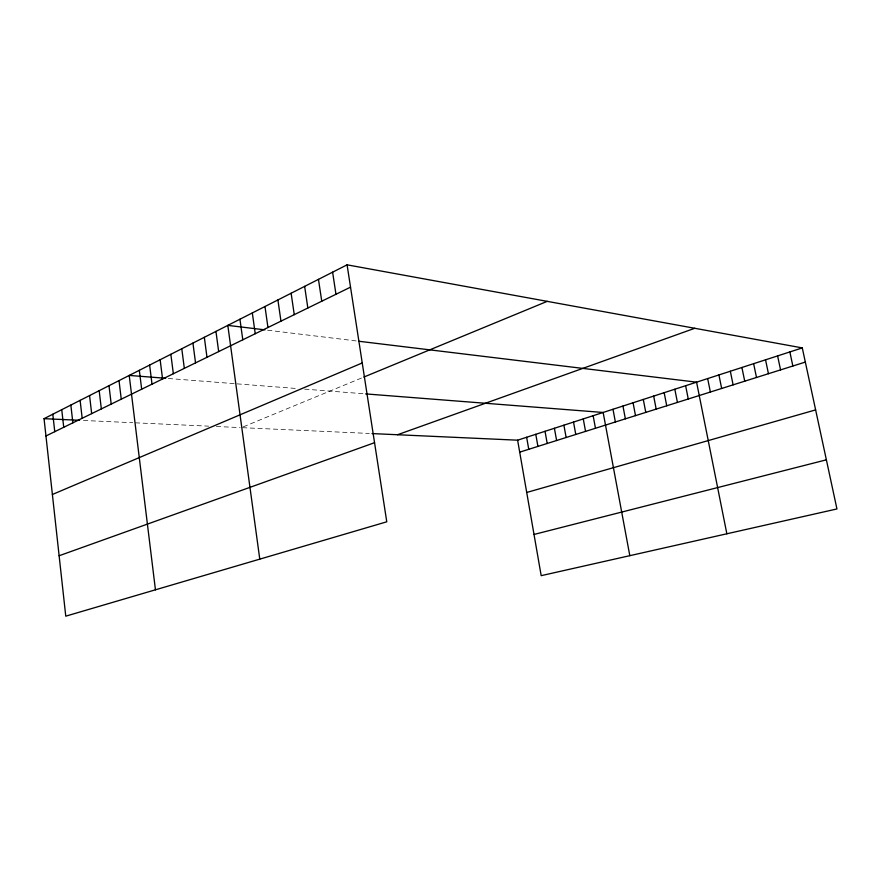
<?xml version="1.0" encoding="UTF-8"?>
<svg xmlns="http://www.w3.org/2000/svg" width="881" height="881" viewBox="0 0 881 881"><rect width="100%" height="100%" fill="white"/><g stroke="black" fill="none" stroke-linecap="round" stroke-linejoin="round"><path stroke-width="0.66" stroke-dasharray="4.41 3.3" d="M361.441 378.059L241.35 427.637L369.315 433.452M83.431 420.468L132.723 422.704M135.355 422.825L208.632 426.151M216.352 426.503L240.117 427.582M168.315 378.489L234.412 383.653M237.033 383.863L296.875 388.532M304.661 389.138L364.415 393.807M267.582 330.199L356.199 340.936"/><path stroke-width="1.32" d="M347.081 264.829L386.77 521.805L65.767 616.171L44.05 418.673L347.081 264.829L802.283 347.907L836.95 508.954L541.187 575.667L517.621 440.192L372.046 433.584M45.955 435.974L350.528 287.162M52.386 494.483L362.234 362.95M363.864 377.057L547.211 301.357M59.126 555.746L374.546 442.703M397.54 434.74L694.779 328.283M517.621 440.192L802.283 347.907M519.702 452.151L805.333 362.08M526.717 492.468L815.63 409.896M534.018 534.459L826.378 459.827M44.05 418.673L79.587 420.292M165.694 378.279L129.221 375.427L155.441 589.807M365.659 393.906L603.155 412.473L629.816 555.68M264.928 329.868L227.816 325.375L259.774 559.138M358.721 341.244L696.574 382.178L726.858 533.787M789.861 351.937L792.856 366.011M777.604 355.913L780.566 369.888M765.534 359.822L768.452 373.709M753.629 363.677L756.504 377.475M741.901 367.487L744.731 381.187M730.327 371.231L733.113 384.854M718.918 374.932L721.66 388.466M707.663 378.588L710.372 392.023M685.627 385.724L688.259 399.005M674.824 389.226L677.423 402.419M664.175 392.684L666.73 405.789M653.669 396.087L656.18 409.114M643.295 399.456L645.784 412.396M633.065 402.771L635.509 415.634M622.955 406.042L625.378 418.827M612.989 409.28L615.379 421.988M593.144 415.711L595.468 428.265M583.266 418.916L585.557 431.393M573.52 422.076L575.778 434.465M563.906 425.193L566.131 437.516M554.413 428.265L556.605 440.522M545.031 431.305L547.2 443.484M535.78 434.311L537.917 446.414M526.64 437.273L528.754 449.299M332.611 272.174L335.969 294.276M318.459 279.354L321.752 301.225M304.639 286.369L307.843 308.02M291.126 293.241L294.254 314.66M277.9 299.947L280.962 321.158M264.972 306.511L267.956 327.512M252.318 312.931L255.237 333.723M239.94 319.219L242.793 339.802M215.944 331.399L218.675 351.585M204.326 337.302L206.991 357.301M192.939 343.083L195.538 362.895M181.783 348.744L184.327 368.368M170.848 354.294L173.348 373.731M160.133 359.745L162.578 378.995M149.627 365.075L152.017 384.16M139.33 370.306L141.665 389.215M119.012 380.614L121.259 399.181M109.002 385.702L111.204 404.093M99.19 390.679L101.337 408.916M89.565 395.569L91.668 413.641M80.116 400.359L82.175 418.277M70.843 405.073L72.87 422.825M61.747 409.687L63.729 427.296M52.816 414.224L54.754 431.679"/></g></svg>
